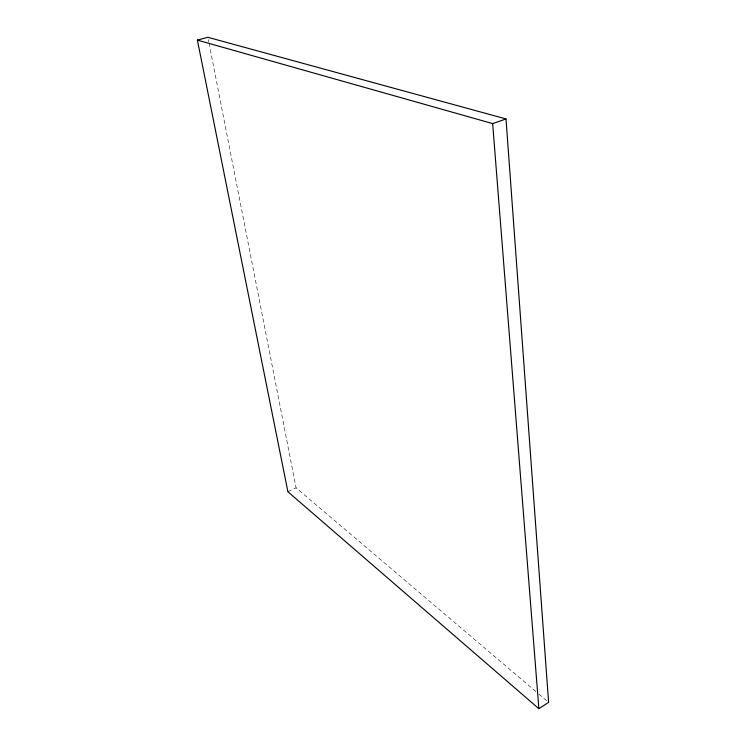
<?xml version="1.0" encoding="UTF-8"?>
<svg xmlns="http://www.w3.org/2000/svg" width="746" height="746" viewBox="0 0 746 746"><rect width="100%" height="100%" fill="white"/><g stroke="black" fill="none" stroke-linecap="round" stroke-linejoin="round"><path stroke-width="0.56" stroke-dasharray="3.73 2.8" d="M287.9 491.754L296.078 487.819L537.978 693.323M538.864 694.078L548.608 702.359M208.339 39.585L208.787 41.869M209.011 43.016L296.078 487.819"/><path stroke-width="1.12" d="M538.873 708.7L548.608 702.359L506.012 118.95L207.892 37.3L197.392 40.116L287.9 491.754L538.873 708.7L492.658 123.603L197.392 40.116M492.658 123.603L506.012 118.95"/></g></svg>
